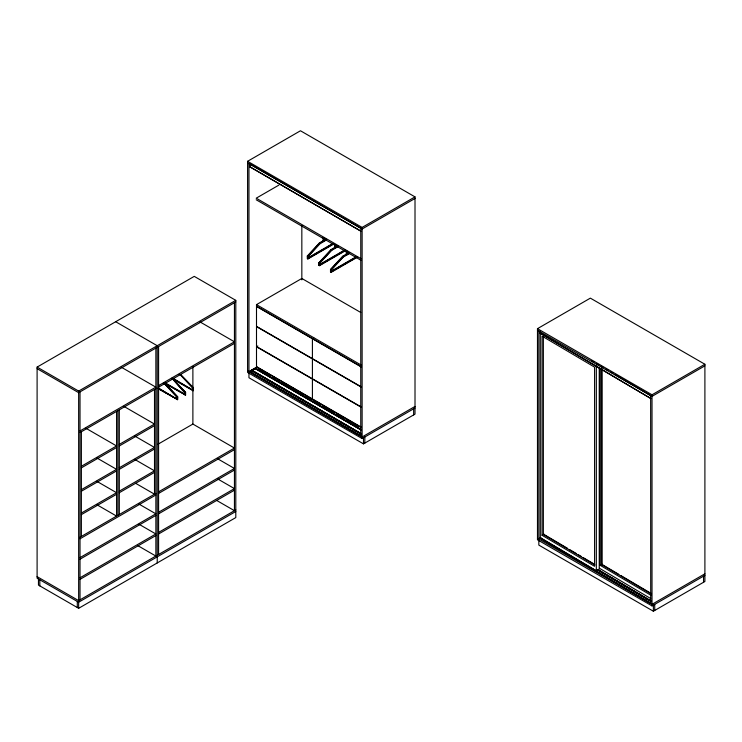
<?xml version="1.0" encoding="UTF-8"?>
<svg xmlns="http://www.w3.org/2000/svg" width="742" height="742" viewBox="0 0 742 742"><rect width="100%" height="100%" fill="white"/><g stroke="black" fill="none" stroke-linecap="round" stroke-linejoin="round"><path stroke-width="1.11" d="M334.531 243.599L307.884 258.977L307.309 258.643L307.309 256.027L319.422 242.922L323.095 240.807L323.679 241.141L323.679 237.997M333.13 243.97L308.255 258.327L307.67 257.993L307.67 256.101L319.496 243.32L325.794 239.685M307.884 258.977L307.884 256.361L320.006 243.255L323.679 241.141M308.255 258.327L308.255 256.435L320.08 243.654L326.378 240.018M345.141 250.861L319.487 265.673L318.902 265.339L318.902 262.724L331.025 249.618L334.698 247.503L335.273 247.837L335.273 245.741M344.724 250.666L319.858 265.024L319.273 264.69L319.273 262.798L331.099 250.017L336.497 246.9M319.487 265.673L319.487 263.058L331.6 249.961L335.273 247.837M319.858 265.024L319.858 263.132L331.674 250.351L337.972 246.715M357.727 256.992L331.09 272.37L330.505 272.036L330.505 269.42L342.618 256.315L346.291 254.2L346.876 254.534L346.876 251.39M348.091 253.597L342.693 256.713L330.876 269.494L331.451 269.828L331.451 271.73L356.327 257.363M331.09 272.37L331.09 269.754L343.203 256.658L346.876 254.534M331.451 269.828L343.277 257.047L349.575 253.412M541.28 333.807L650.938 398.575L540.287 333.223M542.05 535.26L542.05 336.098L594.592 367.132L594.592 566.294L542.05 535.26L543.988 534.119M650.873 595.242L600.306 565.376L602.254 564.245M540.287 331.349L540.306 537.635L596.336 570.728L599.248 569.012L599.248 367.68M415.01 408.017L362.124 438.55L247.587 372.419L247.587 161.302L300.473 130.768L415.01 196.89L415.01 414.119L363.487 443.864L248.95 377.743L248.95 372.651M278.862 185.12L256.203 198.197L361.029 258.726M235.798 511.479L78.652 602.207L37.1 578.213L37.1 367.095L194.246 276.367L235.798 300.352L235.798 517.582L78.652 608.31L38.463 585.104L38.463 579.001M324.291 240.12L325.942 239.165M326.517 239.499L324.041 240.927L324.041 238.701M307.67 257.993L332.546 243.636M308.292 258.077L332.963 243.83M37.1 367.095L78.652 391.08L235.798 300.352M247.587 161.302L362.124 227.423L415.01 196.89M235.798 301.929L78.652 392.657L37.1 368.663M415.01 198.466L362.124 229L247.587 162.869M335.059 245.064L335.059 247.29L337.545 245.862M335.059 247.29L335.644 247.624L338.12 246.196M319.273 264.69L345.141 249.757M318.902 265.339L344.566 250.527M361.326 366.724L256.5 306.205L256.5 304.637L301.836 278.463L360.733 312.465M346.662 250.638L346.662 253.987L349.139 252.558M346.662 253.987L347.237 254.32L348.898 253.365M330.876 271.387L355.743 257.029M331.488 271.47L356.16 257.224M80.015 430.954L155.866 387.157L121.243 367.169M158.584 385.59L234.444 341.793L199.811 321.805M80.015 432.521L155.866 388.734M158.584 387.157L234.444 343.37M163.574 383.15L165.614 383.874L177.737 396.979L177.737 399.595L158.593 389.003M171.439 378.606L173.489 379.338L185.602 392.435L185.602 395.05L165.475 383.883M163.351 383.456L165.54 384.273L177.366 397.053L177.338 399.827M179.091 374.376L181.28 375.183L179.481 374.144M361.326 427.179L256.5 366.659L256.5 346.774L257.864 345.985M158.463 388.038L176.976 399.177L177.366 397.053M184.841 392.741L173.405 379.728L184.841 392.741L185.231 394.401L165.336 382.918M172.209 377.799L192.707 390.088L193.105 387.973L193.078 390.737L173.34 379.347M177.737 396.979L165.225 384.106M185.602 392.435L173.09 379.561M193.467 387.89L180.955 375.016L193.467 387.89L193.078 390.737M81.37 466.282L116.577 445.961L85.914 428.255M119.304 444.393L154.503 424.062L123.84 406.356M81.37 467.859L116.577 447.528M119.304 445.961L154.503 425.63M256.927 367.021L248.95 371.631L248.95 163.657M313.773 337.962L312.41 338.742L312.41 358.636M157.953 444.235L192.883 424.062L234.444 448.057L158.584 491.844M81.37 489.664L116.577 469.343L96.794 457.916M119.304 467.766L154.503 447.445L134.719 436.018M81.37 491.232L116.577 470.91M119.304 469.343L154.503 449.012M81.37 513.047L116.577 492.716L96.794 481.298M119.304 491.148L154.503 470.827L134.719 459.4M81.37 514.614L116.577 494.293M119.304 492.716L154.503 472.394M80.015 537.208L155.866 493.421M80.015 538.785L155.866 494.988M158.584 493.421L234.444 449.624M80.015 557.622L155.866 513.835L139.051 504.124M158.584 512.258L234.444 468.471L217.619 458.76M80.015 559.199L155.866 515.402M158.584 513.835L234.444 470.038M80.015 577.777L155.866 533.98L139.051 524.269M158.584 532.413L234.444 488.616L217.619 478.905M80.015 579.344L155.866 535.557M158.584 533.98L234.444 490.193M704.9 575.384L652.014 605.917L537.477 539.786L537.477 328.669L590.363 298.136L704.9 364.257L704.9 581.487L653.377 611.232L538.84 545.11L538.84 540.018M235.798 509.902L78.652 600.63L37.1 576.645M415.01 406.44L362.124 436.973L247.587 370.852M537.477 328.669L652.014 394.79L704.9 364.257M704.9 365.834L652.014 396.367L537.477 330.236M540.835 537.848L538.84 538.998L538.84 331.025M704.9 573.807L652.014 604.34L537.477 538.219M249.692 166.709L360.77 231.087L249.692 166.709L249.692 163.834L360.77 228.211L360.76 436.194L249.692 371.816L251.408 370.388L361.475 434.191M360.844 433.616L251.77 370.184L254.979 368.338L361.048 429.813M361.41 429.822L255.341 368.125L257.057 367.142L361.122 427.457M249.692 371.816L256.138 368.106M256.203 199.774L361.029 260.294M323.095 241.243L323.679 241.577M334.698 247.939L335.273 248.273M346.291 254.636L346.876 254.97M319.422 242.922L320.006 243.255M331.025 249.618L331.6 249.961M342.618 256.315L343.203 256.658M319.496 243.32L320.08 243.654M331.099 250.017L331.674 250.351M342.693 256.713L343.277 257.047M307.67 256.101L308.255 256.435M319.273 262.798L319.858 263.132M307.309 256.027L307.884 256.361M318.902 262.724L319.487 263.058M330.505 269.42L331.09 269.754M256.5 304.637L361.326 365.157M361.326 366.984L256.5 306.465L256.5 326.359L361.326 386.879M361.326 387.138L256.5 326.619L256.5 346.505L361.326 407.033M256.5 346.774L361.326 407.293M115.678 321.731L157.23 345.716L157.23 562.946M172.812 378.606L193.467 390.515M164.947 383.141L185.602 395.05M158.983 388.771L176.744 399.029M158.065 388.261L176.976 399.177M216.636 500.414L234.444 510.691L234.444 302.708M135.712 483.348L154.503 494.2L154.503 389.513M96.794 504.671L116.577 516.098L116.577 411.411M138.058 545.778L155.866 556.055L155.866 348.072M259.051 368.737L271.062 375.702M273.065 376.862L275.069 378.021M277.063 379.181L280.068 380.915M282.071 382.084L298.08 391.359M300.083 392.518L303.079 394.262M305.083 395.421L312.085 399.474M314.089 400.634L321.091 404.696M323.095 405.855L335.106 412.821M337.109 413.98L344.112 418.034M346.115 419.193L358.117 426.158M255.341 368.125L361.41 429.599M254.979 368.561L361.048 430.035M251.77 370.184L360.844 433.393M251.408 370.61L361.475 434.404M249.692 371.38L360.77 435.749M591.903 360.872L593.897 362.05M596.893 363.821L598.887 364.999M600.881 366.177L602.866 367.355M605.862 369.117L607.856 370.295M610.842 372.067L612.836 373.235M614.83 374.413L650.715 395.616M618.837 574.354L601.985 564.393L601.985 368.709M620.822 575.523L651.55 593.674M651.188 593.888L601.623 564.616L601.623 368.922M543.719 534.277L567.519 548.329M569.494 549.497L576.441 553.597M578.417 554.766L581.394 556.528M583.379 557.696L594.286 564.133M594.908 564.94L543.357 534.49L543.357 336.488M599.545 568.335L650.66 598.525M597.95 569.531L650.78 600.742M597.95 569.773L650.78 600.974M597.588 569.745L651.411 601.539M597.588 569.986L650.419 601.187M650.715 603.125L540.065 537.774L540.065 538.238L650.715 603.589L650.651 395.579M180.881 375.415L192.707 388.196M165.151 384.495L176.976 397.285M703.537 576.163L703.537 582.275M654.732 604.34L654.732 610.453M653.377 605.129L653.377 611.232M652.014 394.79L652.014 605.917M600.306 368.542L600.306 565.376M596.336 365.917L596.336 570.728M540.065 331.284L540.065 333.353M413.646 408.796L413.646 414.908M364.841 436.973L364.841 443.085M363.487 437.761L363.487 443.864M362.124 227.423L362.124 438.55M347.237 252.095L347.237 254.32M346.291 251.056L346.291 254.2M335.644 245.398L335.644 247.624M334.698 244.359L334.698 247.503M323.095 237.663L323.095 240.807M312.41 358.896L312.41 378.791M312.41 379.051L312.41 398.936M301.836 225.559L301.836 279.864M249.915 163.963L249.915 166.588M192.883 366.539L192.883 424.303M185.231 392.509L185.212 395.282M158.584 346.505L158.584 554.487M119.304 409.844L119.304 514.531M117.941 410.623L117.941 515.319M81.37 431.742L81.37 536.429M80.015 391.869L80.015 599.851M78.652 391.08L78.652 608.31M77.298 601.419L77.298 607.531M39.818 579.79L39.818 585.892"/></g></svg>
